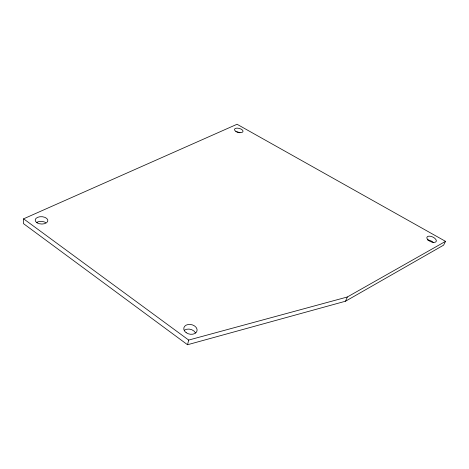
<?xml version="1.0" encoding="UTF-8"?>
<svg xmlns="http://www.w3.org/2000/svg" width="469" height="469" viewBox="0 0 469 469"><rect width="100%" height="100%" fill="white"/><g stroke="black" fill="none" stroke-linecap="round" stroke-linejoin="round"><path stroke-width="0.7" d="M23.591 218.824L23.45 223.602L187.53 344.738L345.524 301.215L443.592 245.158L445.55 241.359L237.05 124.262L23.591 218.824L188.69 340.066L347.341 296.988L445.55 241.359M187.53 344.738L188.69 340.066M345.524 301.215L347.341 296.988M236.745 131.941A4.373 2.058 14.5 0 1 239.964 132.797M36.846 222.335A6.302 3.693 2.8 0 1 45.71 222.593M427.716 239.964A5.083 2.562 24.6 0 1 433.321 242.52M184.247 330.287A6.718 4.86 12.6 0 1 195.526 332.972M235.737 131.279A4.391 2.046 14.5 0 0 242.895 131.76A4.391 2.046 14.5 0 0 237.642 128.148A4.391 2.046 14.5 0 0 235.737 131.279M37.127 222.851A6.337 3.682 2.9 0 0 47.674 221.462A6.337 3.682 2.9 0 0 39.806 216.748A6.337 3.682 2.9 0 0 37.127 222.851M427.945 239.858A5.106 2.55 24.5 0 0 436.07 241.67A5.106 2.55 24.5 0 0 430.753 236.317A5.106 2.55 24.5 0 0 427.945 239.858M186.175 332.685A6.759 4.848 12.7 0 0 197.021 330.885A6.759 4.848 12.7 0 0 188.116 324.513A6.759 4.848 12.7 0 0 186.175 332.685"/></g></svg>
